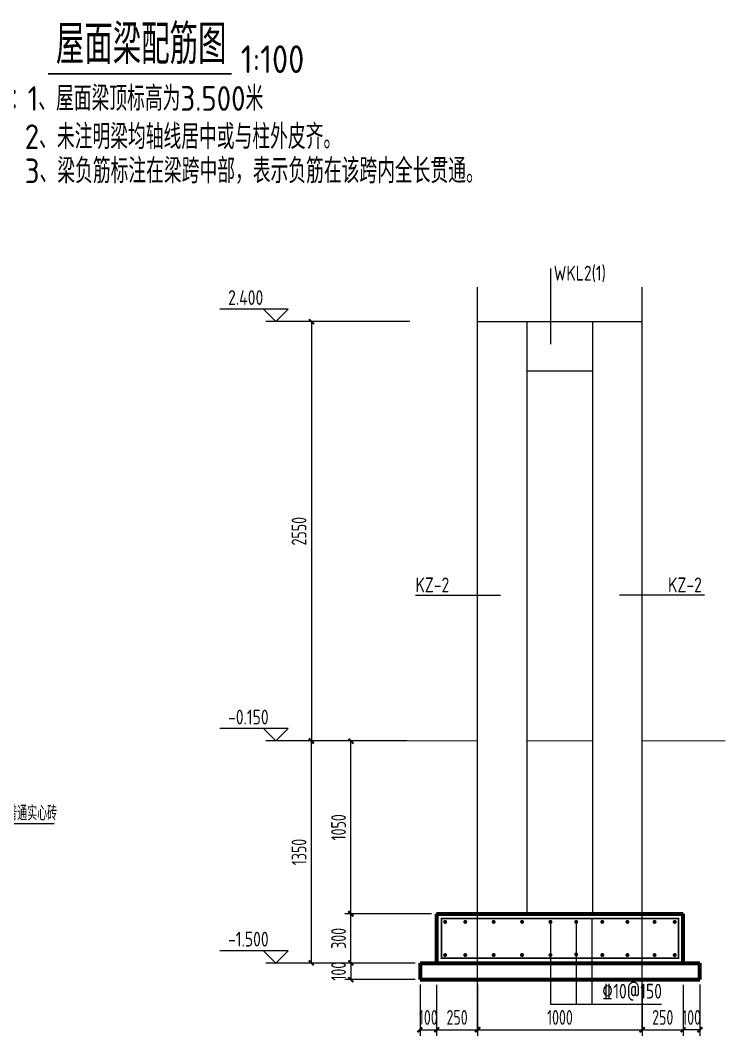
# Model space of a CAD drawing. Extents: x -14785 to 4269, y -25586 to -12228.
# Drawn here: x -13127.6 to -12984.7, y -25424.9 to -25219.2 of the extents above; entities that cross this region are included whole.
import ezdxf

# ---------------------------------------------------------------- set-up
doc = ezdxf.new("R2010")
doc.units = 0
doc.header["$LTSCALE"] = 2000
doc.header["$MEASUREMENT"] = 0
doc.linetypes.add('CENTER2', pattern=[28.575, 19.05, -3.175, 3.175, -3.175])
doc.linetypes.add('DOTE', pattern=[2.42, 2, -0.2, 0.02, -0.2])
doc.layers.get('0').update_dxf_attribs({"linetype": 'CONTINUOUS'})
doc.layers.get('DEFPOINTS').update_dxf_attribs({"linetype": 'CONTINUOUS'})
doc.layers.add('1', color=4, linetype='CONTINUOUS', lineweight=70)
doc.layers.add('_§×ù    U+00e U+0065', color=1, linetype='CONTINUOUS', lineweight=0)
for name, color, linetype in [('dim', 7, 'CONTINUOUS'), ('DOTE', 1, 'DOTE'), ('TEXT', 7, 'CONTINUOUS'), ('WALL', 2, 'CONTINUOUS'), ('尺寸', 7, 'CONTINUOUS'), ('文字', 11, 'CONTINUOUS'), ('标高', 7, 'CONTINUOUS'), ('梁集中标注', 2, 'CONTINUOUS'), ('水平标注', 2, 'CONTINUOUS'), ('电气', 3, 'CONTINUOUS'), ('钢筋线', 1, 'CONTINUOUS')]:
    doc.layers.add(name, color=color, linetype=linetype)
doc.styles.add('GBHZ', font='gbenor.shx', dxfattribs={"width": 0.8, "bigfont": 'gbcbig.shx'})
doc.dimstyles.new('Y30', dxfattribs={"dimscale": 0, "dimtxt": 3, "dimasz": 0.01, "dimexe": 1.2, "dimexo": 1, "dimgap": 1, "dimtad": 1, "dimdec": 0, "dimlfac": 30, "dimzin": 0, "dimdsep": 46, "dimtxsty": 'GBHZ', "dimblk1": 'DX', "dimblk2": 'DX', "dimsah": 1, "dimcen": 0.09, "dimdle": 1, "dimadec": 0, "dimazin": 0, "dimtfac": 1, "dimtdec": 0, "dimtix": 1, "dimtmove": 2, "dimatfit": 3, "dimldrblk": 'DX', "dimfxl": 0, "dimtolj": 1, "dimtzin": 0, "dimarcsym": 0})

# ---------------------------------------------------------------- blocks, each defined once
blk = doc.blocks.new('DX')
at = {"color": 0, "linetype": 'ByBlock', "const_width": 40}
blk.add_lwpolyline([(-54, -51), (46, 49)], dxfattribs=at)
blk = doc.blocks.new('*D202')
at = {"layer": 'DEFPOINTS', "color": 0, "transparency": 16777216}
for p in [(-13060.67, -25400.21), (-13043.32, -25400.21), (-13046.65, -25410.21)]:
    blk.add_point(p, dxfattribs=at)
at = {"layer": 'dim', "color": 0, "lineweight": -2, "transparency": 16777216}
for p, q in [((-13044.32, -25400.21), (-13061.87, -25400.21)), ((-13060.67, -25410.2), (-13060.67, -25400.22)), ((-13047.65, -25410.21), (-13061.87, -25410.21))]:
    blk.add_line(p, q, dxfattribs=at)
at = {"layer": 'dim', "color": 0, "lineweight": -2, "transparency": 16777216, "xscale": 0.01, "yscale": 0.01, "zscale": 0.01}
for p, rotation in [((-13060.67, -25400.21), 90), ((-13060.67, -25410.21), 270)]:
    blk.add_blockref('DX', p, dxfattribs=dict(at, rotation=rotation))
at = {"layer": 'dim', "color": 0, "transparency": 16777216, "insert": (-13063.17, -25405.21), "char_height": 3, "attachment_point": 5, "rotation": 90, "style": 'GBHZ'}
blk.add_mtext('\\A1;300', dxfattribs=at)
blk = doc.blocks.new('*D203')
at = {"layer": 'DEFPOINTS', "color": 0, "transparency": 16777216}
for p in [(-13060.67, -25365.21), (-13048.32, -25365.21), (-13043.32, -25400.21)]:
    blk.add_point(p, dxfattribs=at)
at = {"layer": 'dim', "color": 0, "lineweight": -2, "transparency": 16777216}
for p, q in [((-13049.32, -25365.21), (-13061.87, -25365.21)), ((-13060.67, -25400.2), (-13060.67, -25365.22)), ((-13044.32, -25400.21), (-13061.87, -25400.21))]:
    blk.add_line(p, q, dxfattribs=at)
at = {"layer": 'dim', "color": 0, "lineweight": -2, "transparency": 16777216, "xscale": 0.01, "yscale": 0.01, "zscale": 0.01}
for p, rotation in [((-13060.67, -25365.21), 90), ((-13060.67, -25400.21), 270)]:
    blk.add_blockref('DX', p, dxfattribs=dict(at, rotation=rotation))
at = {"layer": 'dim', "color": 0, "transparency": 16777216, "insert": (-13063.17, -25382.71), "char_height": 3, "attachment_point": 5, "rotation": 90, "style": 'GBHZ'}
blk.add_mtext('\\A1;1050', dxfattribs=at)
blk = doc.blocks.new('*D204')
at = {"layer": 'DEFPOINTS', "color": 0, "transparency": 16777216}
for p in [(-13068.67, -25365.21), (-13049.32, -25365.21), (-13046.65, -25410.21)]:
    blk.add_point(p, dxfattribs=at)
at = {"layer": 'dim', "color": 0, "lineweight": -2, "transparency": 16777216}
for p, q in [((-13050.32, -25365.21), (-13069.87, -25365.21)), ((-13068.67, -25410.2), (-13068.67, -25365.22)), ((-13047.65, -25410.21), (-13069.87, -25410.21))]:
    blk.add_line(p, q, dxfattribs=at)
at = {"layer": 'dim', "color": 0, "lineweight": -2, "transparency": 16777216, "xscale": 0.01, "yscale": 0.01, "zscale": 0.01}
for p, rotation in [((-13068.67, -25365.21), 90), ((-13068.67, -25410.21), 270)]:
    blk.add_blockref('DX', p, dxfattribs=dict(at, rotation=rotation))
at = {"layer": 'dim', "color": 0, "transparency": 16777216, "insert": (-13071.17, -25387.71), "char_height": 3, "attachment_point": 5, "rotation": 90, "style": 'GBHZ'}
blk.add_mtext('\\A1;1350', dxfattribs=at)
blk = doc.blocks.new('*D205')
at = {"layer": 'DEFPOINTS', "color": 0, "transparency": 16777216}
for p in [(-13047.72, -25280.21), (-13068.67, -25365.21), (-13049.32, -25365.21)]:
    blk.add_point(p, dxfattribs=at)
at = {"layer": 'dim', "color": 0, "lineweight": -2, "transparency": 16777216}
for p, q in [((-13048.72, -25280.21), (-13069.87, -25280.21)), ((-13068.67, -25280.22), (-13068.67, -25365.2)), ((-13050.32, -25365.21), (-13069.87, -25365.21))]:
    blk.add_line(p, q, dxfattribs=at)
at = {"layer": 'dim', "color": 0, "lineweight": -2, "transparency": 16777216, "xscale": 0.01, "yscale": 0.01, "zscale": 0.01}
for p, rotation in [((-13068.67, -25280.21), 90), ((-13068.67, -25365.21), 270)]:
    blk.add_blockref('DX', p, dxfattribs=dict(at, rotation=rotation))
at = {"layer": 'dim', "color": 0, "transparency": 16777216, "insert": (-13071.17, -25322.71), "char_height": 3, "attachment_point": 5, "rotation": 90, "style": 'GBHZ'}
blk.add_mtext('\\A1;2550', dxfattribs=at)
blk = doc.blocks.new('*D206')
at = {"layer": 'DEFPOINTS', "color": 0, "transparency": 16777216}
for p in [(-13043.32, -25413.62), (-13034.99, -25413.62), (-13034.99, -25423.73)]:
    blk.add_point(p, dxfattribs=at)
at = {"layer": 'dim', "color": 0, "lineweight": -2, "transparency": 16777216}
for p, q in [((-13043.32, -25414.62), (-13043.32, -25424.93)), ((-13034.99, -25414.62), (-13034.99, -25424.93)), ((-13043.31, -25423.73), (-13035, -25423.73))]:
    blk.add_line(p, q, dxfattribs=at)
at = {"layer": 'dim', "color": 0, "lineweight": -2, "transparency": 16777216, "xscale": 0.01, "yscale": 0.01, "zscale": 0.01, "rotation": 180}
blk.add_blockref('DX', (-13043.32, -25423.73), dxfattribs=at)
at = {"layer": 'dim', "color": 0, "lineweight": -2, "transparency": 16777216, "xscale": 0.01, "yscale": 0.01, "zscale": 0.01}
blk.add_blockref('DX', (-13034.99, -25423.73), dxfattribs=at)
at = {"layer": 'dim', "color": 0, "transparency": 16777216, "insert": (-13039.15, -25421.23), "char_height": 3, "attachment_point": 5, "style": 'GBHZ'}
blk.add_mtext('\\A1;250', dxfattribs=at)
blk = doc.blocks.new('*D207')
at = {"layer": 'DEFPOINTS', "color": 0, "transparency": 16777216}
for p in [(-13034.99, -25413.62), (-13001.65, -25413.62), (-13001.65, -25423.73)]:
    blk.add_point(p, dxfattribs=at)
at = {"layer": 'dim', "color": 0, "lineweight": -2, "transparency": 16777216}
for p, q in [((-13034.99, -25414.62), (-13034.99, -25424.93)), ((-13001.65, -25414.62), (-13001.65, -25424.93)), ((-13034.98, -25423.73), (-13001.66, -25423.73))]:
    blk.add_line(p, q, dxfattribs=at)
at = {"layer": 'dim', "color": 0, "lineweight": -2, "transparency": 16777216, "xscale": 0.01, "yscale": 0.01, "zscale": 0.01, "rotation": 180}
blk.add_blockref('DX', (-13034.99, -25423.73), dxfattribs=at)
at = {"layer": 'dim', "color": 0, "lineweight": -2, "transparency": 16777216, "xscale": 0.01, "yscale": 0.01, "zscale": 0.01}
blk.add_blockref('DX', (-13001.65, -25423.73), dxfattribs=at)
at = {"layer": 'dim', "color": 0, "transparency": 16777216, "insert": (-13018.32, -25421.23), "char_height": 3, "attachment_point": 5, "style": 'GBHZ'}
blk.add_mtext('\\A1;1000', dxfattribs=at)
blk = doc.blocks.new('*D208')
at = {"layer": 'DEFPOINTS', "color": 0, "transparency": 16777216}
for p in [(-13001.65, -25413.62), (-12993.32, -25413.62), (-12993.32, -25423.73)]:
    blk.add_point(p, dxfattribs=at)
at = {"layer": 'dim', "color": 0, "lineweight": -2, "transparency": 16777216}
for p, q in [((-13001.65, -25414.62), (-13001.65, -25424.93)), ((-12993.32, -25414.62), (-12993.32, -25424.93)), ((-13001.64, -25423.73), (-12993.33, -25423.73))]:
    blk.add_line(p, q, dxfattribs=at)
at = {"layer": 'dim', "color": 0, "lineweight": -2, "transparency": 16777216, "xscale": 0.01, "yscale": 0.01, "zscale": 0.01, "rotation": 180}
blk.add_blockref('DX', (-13001.65, -25423.73), dxfattribs=at)
at = {"layer": 'dim', "color": 0, "lineweight": -2, "transparency": 16777216, "xscale": 0.01, "yscale": 0.01, "zscale": 0.01}
blk.add_blockref('DX', (-12993.32, -25423.73), dxfattribs=at)
at = {"layer": 'dim', "color": 0, "transparency": 16777216, "insert": (-12997.49, -25421.23), "char_height": 3, "attachment_point": 5, "style": 'GBHZ'}
blk.add_mtext('\\A1;250', dxfattribs=at)
blk = doc.blocks.new('*D209')
at = {"layer": 'DEFPOINTS', "color": 0, "transparency": 16777216}
for p in [(-13046.65, -25410.21), (-13060.67, -25413.54), (-13046.65, -25413.54)]:
    blk.add_point(p, dxfattribs=at)
at = {"layer": 'dim', "color": 0, "lineweight": -2, "transparency": 16777216}
for p, q in [((-13047.65, -25410.21), (-13061.87, -25410.21)), ((-13060.67, -25410.2), (-13060.67, -25410.19)), ((-13060.67, -25410.21), (-13060.67, -25413.54)), ((-13047.65, -25413.54), (-13061.87, -25413.54)), ((-13060.67, -25413.55), (-13060.67, -25413.56))]:
    blk.add_line(p, q, dxfattribs=at)
at = {"layer": 'dim', "color": 0, "lineweight": -2, "transparency": 16777216, "xscale": 0.01, "yscale": 0.01, "zscale": 0.01}
for p, rotation in [((-13060.67, -25410.21), 270), ((-13060.67, -25413.54), 90)]:
    blk.add_blockref('DX', p, dxfattribs=dict(at, rotation=rotation))
at = {"layer": 'dim', "color": 0, "transparency": 16777216, "insert": (-13063.17, -25411.87), "char_height": 3, "attachment_point": 5, "rotation": 90, "style": 'GBHZ'}
blk.add_mtext('\\A1;100', dxfattribs=at)
blk = doc.blocks.new('*D210')
at = {"layer": 'DEFPOINTS', "color": 0, "transparency": 16777216}
for p in [(-13046.65, -25413.54), (-13043.32, -25414.62), (-13043.32, -25423.73)]:
    blk.add_point(p, dxfattribs=at)
at = {"layer": 'dim', "color": 0, "lineweight": -2, "transparency": 16777216}
for p, q in [((-13046.65, -25414.54), (-13046.65, -25424.93)), ((-13043.32, -25415.62), (-13043.32, -25424.93)), ((-13046.66, -25423.73), (-13046.67, -25423.73)), ((-13046.65, -25423.73), (-13043.32, -25423.73)), ((-13043.31, -25423.73), (-13043.3, -25423.73))]:
    blk.add_line(p, q, dxfattribs=at)
at = {"layer": 'dim', "color": 0, "lineweight": -2, "transparency": 16777216, "xscale": 0.01, "yscale": 0.01, "zscale": 0.01}
blk.add_blockref('DX', (-13046.65, -25423.73), dxfattribs=at)
at = {"layer": 'dim', "color": 0, "lineweight": -2, "transparency": 16777216, "xscale": 0.01, "yscale": 0.01, "zscale": 0.01, "rotation": 180}
blk.add_blockref('DX', (-13043.32, -25423.73), dxfattribs=at)
at = {"layer": 'dim', "color": 0, "transparency": 16777216, "insert": (-13044.99, -25421.23), "char_height": 3, "attachment_point": 5, "style": 'GBHZ'}
blk.add_mtext('\\A1;100', dxfattribs=at)
blk = doc.blocks.new('*D211')
at = {"layer": 'DEFPOINTS', "color": 0, "transparency": 16777216}
for p in [(-12989.99, -25413.54), (-12993.32, -25414.62), (-12993.32, -25423.73)]:
    blk.add_point(p, dxfattribs=at)
at = {"layer": 'dim', "color": 0, "lineweight": -2, "transparency": 16777216}
for p, q in [((-12993.32, -25415.62), (-12993.32, -25424.93)), ((-12989.99, -25414.54), (-12989.99, -25424.93)), ((-12993.33, -25423.73), (-12993.34, -25423.73)), ((-12989.99, -25423.73), (-12993.32, -25423.73)), ((-12989.98, -25423.73), (-12989.97, -25423.73))]:
    blk.add_line(p, q, dxfattribs=at)
at = {"layer": 'dim', "color": 0, "lineweight": -2, "transparency": 16777216, "xscale": 0.01, "yscale": 0.01, "zscale": 0.01}
blk.add_blockref('DX', (-12993.32, -25423.73), dxfattribs=at)
at = {"layer": 'dim', "color": 0, "lineweight": -2, "transparency": 16777216, "xscale": 0.01, "yscale": 0.01, "zscale": 0.01, "rotation": 180}
blk.add_blockref('DX', (-12989.99, -25423.73), dxfattribs=at)
at = {"layer": 'dim', "color": 0, "transparency": 16777216, "insert": (-12991.65, -25421.23), "char_height": 3, "attachment_point": 5, "style": 'GBHZ'}
blk.add_mtext('\\A1;100', dxfattribs=at)

msp = doc.modelspace()

# ---------------------------------------------------------------- linework, layer by layer
at = {"layer": '1'}
for p, q in [((-13043.321, -25400.207), (-13043.321, -25410.207)), ((-13043.321, -25400.207), (-12993.321, -25400.207)), ((-13008.321, -25400.207), (-12994.988, -25400.207)), ((-12993.321, -25410.207), (-12993.321, -25400.207)), ((-12993.321, -25410.207), (-12993.321, -25400.207)), ((-13046.654, -25410.207), (-12989.988, -25410.207)), ((-13046.654, -25410.207), (-13046.654, -25413.541)), ((-12989.988, -25413.541), (-12989.988, -25410.207)), ((-13046.654, -25413.541), (-12989.988, -25413.541))]:
    msp.add_line(p, q, dxfattribs=at)
at = {"layer": '1', "const_width": 0.2}
for points in [[(-13034.988, -25365.207), (-13063.486, -25365.207)], [(-13011.654, -25365.207), (-13024.988, -25365.207)], [(-12984.837, -25365.207), (-13001.654, -25365.207)]]:
    msp.add_lwpolyline(points, dxfattribs=at)
at = {"layer": '_§×ù    U+00e U+0065', "const_width": 0.333, "flags": 128}
msp.add_lwpolyline([(-13042.321, -25409.207), (-12994.321, -25409.207), (-12994.321, -25401.207), (-13042.321, -25401.207)], close=True, dxfattribs=at)
at = {"layer": 'DOTE', "linetype": 'CENTER2', "ltscale": 0.001}
for p, q in [((-13034.988, -25423.58), (-13034.988, -25273.28)), ((-13001.654, -25423.58), (-13001.654, -25273.28))]:
    msp.add_line(p, q, dxfattribs=at)
at = {"layer": 'WALL', "color": 2}
for p, q in [((-13034.988, -25400.207), (-13034.988, -25280.207)), ((-13034.988, -25280.207), (-13001.654, -25280.207)), ((-13024.988, -25400.207), (-13024.988, -25280.207)), ((-13011.654, -25400.207), (-13011.654, -25280.207)), ((-13001.654, -25400.207), (-13001.654, -25280.207)), ((-13024.988, -25290.207), (-13011.654, -25290.207))]:
    msp.add_line(p, q, dxfattribs=at)
at = {"layer": '尺寸'}
for p, q in [((-13011.886, -25401.207), (-13011.886, -25418.563)), ((-13020.243, -25401.674), (-13020.243, -25418.563)), ((-13015.021, -25401.674), (-13015.021, -25418.563)), ((-13020.243, -25418.563), (-12997.734, -25418.563))]:
    msp.add_line(p, q, dxfattribs=at)
at = {"layer": '文字', "color": 6, "const_width": 0.32}
msp.add_lwpolyline([(-13122.034, -25230.007), (-13084.818, -25230.007)], dxfattribs=at)
at = {"layer": '标高'}
for p, q in [((-13069.865, -25280.207), (-13077.865, -25280.207)), ((-13069.865, -25365.207), (-13077.865, -25365.207)), ((-13069.865, -25410.207), (-13077.865, -25410.207))]:
    msp.add_line(p, q, dxfattribs=at)
for points in [[(-13078.365, -25277.707), (-13075.865, -25280.207), (-13073.365, -25277.707), (-13087.233, -25277.707)], [(-13078.365, -25362.707), (-13075.865, -25365.207), (-13073.365, -25362.707), (-13087.233, -25362.707)], [(-13078.365, -25407.707), (-13075.865, -25410.207), (-13073.365, -25407.707), (-13087.233, -25407.707)]]:
    msp.add_lwpolyline(points, dxfattribs=at)
at = {"layer": '梁集中标注'}
msp.add_line((-13020.191, -25284.807), (-13020.191, -25269.494), dxfattribs=at)
at = {"layer": '电气'}
for p, q in [((-13047.603, -25335.683), (-13030.369, -25335.683)), ((-12989.039, -25335.683), (-13006.273, -25335.683)), ((-13149.339, -25381.925), (-13120.754, -25381.925))]:
    msp.add_line(p, q, dxfattribs=at)
at = {"layer": '钢筋线', "const_width": 0.4}
for points in [[(-13041.373, -25401.874, -1), (-13041.773, -25401.874, -1), (-13041.373, -25401.874)], [(-13037.293, -25401.874, -1), (-13037.693, -25401.874, -1), (-13037.293, -25401.874)], [(-13031.541, -25401.874, -1), (-13031.941, -25401.874, -1), (-13031.541, -25401.874)], [(-13025.789, -25401.874, -1), (-13026.189, -25401.874, -1), (-13025.789, -25401.874)], [(-13020.037, -25401.874, -1), (-13020.437, -25401.874, -1), (-13020.037, -25401.874)], [(-13014.821, -25401.874, -1), (-13015.221, -25401.874, -1), (-13014.821, -25401.874)], [(-13009.938, -25401.874, 1), (-13009.538, -25401.874, 1), (-13009.938, -25401.874)], [(-13004.853, -25401.874, 1), (-13004.453, -25401.874, 1), (-13004.853, -25401.874)], [(-12999.349, -25401.874, 1), (-12998.949, -25401.874, 1), (-12999.349, -25401.874)], [(-12995.269, -25401.874, 1), (-12994.869, -25401.874, 1), (-12995.269, -25401.874)], [(-13041.379, -25408.592, -1), (-13041.779, -25408.592, -1), (-13041.379, -25408.592)], [(-13037.299, -25408.592, -1), (-13037.699, -25408.592, -1), (-13037.299, -25408.592)], [(-13031.547, -25408.592, -1), (-13031.947, -25408.592, -1), (-13031.547, -25408.592)], [(-13025.795, -25408.592, -1), (-13026.195, -25408.592, -1), (-13025.795, -25408.592)], [(-13020.043, -25408.592, -1), (-13020.443, -25408.592, -1), (-13020.043, -25408.592)], [(-13014.821, -25408.476, -1), (-13015.221, -25408.476, -1), (-13014.821, -25408.476)], [(-13009.932, -25408.592, 1), (-13009.532, -25408.592, 1), (-13009.932, -25408.592)], [(-13004.847, -25408.592, 1), (-13004.447, -25408.592, 1), (-13004.847, -25408.592)], [(-12999.343, -25408.592, 1), (-12998.943, -25408.592, 1), (-12999.343, -25408.592)], [(-12995.263, -25408.592, 1), (-12994.863, -25408.592, 1), (-12995.263, -25408.592)]]:
    msp.add_lwpolyline(points, format="xyb", dxfattribs=at)

# ---------------------------------------------------------------- texts
at = {"layer": 'TEXT', "style": 'GBHZ', "width": 0.9}
for s, p in [('KZ-2', (-13047.583, -25335.082)), ('KZ-2', (-12996.415, -25335.082)), ('MU15烧结页岩普通实心砖', (-13145.451, -25381.325))]:
    msp.add_text(s, height=3, dxfattribs=at).set_placement(p)
at = {"layer": '文字', "color": 6, "style": 'GBHZ'}
for s, height, p in [('屋面梁配筋图', 8, (-13120.426, -25228.056)), ('1:100', 5.6, (-13082.973, -25229.864)), ('说明：1、屋面梁顶标高为3.500米', 5, (-13136.937, -25237.525)), ('2、未注明梁均轴线居中或与柱外皮齐。', 5, (-13126.739, -25245.273)), ('3、梁负筋标注在梁跨中部，表示负筋在该跨内全长贯通。', 5, (-13126.739, -25252.194))]:
    msp.add_text(s, height=height, dxfattribs=at).set_placement(p)
at = {"layer": '标高', "style": 'GBHZ', "width": 0.9}
for s, p in [('2.400', (-13085.547, -25276.867)), ('-0.150', (-13085.547, -25361.867)), ('-1.500', (-13085.547, -25406.867))]:
    msp.add_text(s, height=3, dxfattribs=at).set_placement(p)
at = {"layer": '梁集中标注', "style": 'GBHZ', "width": 0.9}
msp.add_text('WKL2(1)', height=3, dxfattribs=at).set_placement((-13019.578, -25271.919))
at = {"layer": '水平标注', "style": 'GBHZ', "width": 0.9}
msp.add_text('%%13210@150', height=3, dxfattribs=at).set_placement((-13009.82, -25417.41))

# ---------------------------------------------------------------- dimensions: what is measured, and where the dimension line sits
at = {"layer": 'dim'}
for base, p1, p2, angle, picture, middle in [((-13068.665, -25365.207), (-13047.721, -25280.207), (-13049.321, -25365.207), 270, '*D205', (-13071.165, -25322.707)), ((-13068.665, -25365.207), (-13046.654, -25410.207), (-13049.321, -25365.207), 90, '*D204', (-13071.165, -25387.707)), ((-13060.665, -25365.207), (-13043.321, -25400.207), (-13048.321, -25365.207), 90, '*D203', (-13063.165, -25382.707)), ((-13060.665, -25400.207), (-13046.654, -25410.207), (-13043.321, -25400.207), 90, '*D202', (-13063.165, -25405.207)), ((-13060.665, -25413.541), (-13046.654, -25410.207), (-13046.654, -25413.541), 90, '*D209', (-13063.165, -25411.874)), ((-12993.321, -25423.731), (-12989.988, -25413.541), (-12993.321, -25414.617), 180, '*D211', (-12991.654, -25421.231))]:
    dim = msp.add_linear_dim(base=base, p1=p1, p2=p2, angle=angle, dimstyle='Y30', override={"dimscale": 1}, dxfattribs=at)
    dim.commit()
    dim.dimension.update_dxf_attribs({"geometry": picture, "text_midpoint": middle})
for base, p1, p2, picture, middle in [((-13043.321, -25423.731), (-13046.654, -25413.541), (-13043.321, -25414.617), '*D210', (-13044.988, -25421.231)), ((-13034.988, -25423.731), (-13043.321, -25413.617), (-13034.988, -25413.617), '*D206', (-13039.154, -25421.231)), ((-13001.654, -25423.731), (-13034.988, -25413.617), (-13001.654, -25413.617), '*D207', (-13018.321, -25421.231)), ((-12993.321, -25423.731), (-13001.654, -25413.617), (-12993.321, -25413.617), '*D208', (-12997.488, -25421.231))]:
    dim = msp.add_linear_dim(base=base, p1=p1, p2=p2, dimstyle='Y30', override={"dimscale": 1}, dxfattribs=at)
    dim.commit()
    dim.dimension.update_dxf_attribs({"geometry": picture, "text_midpoint": middle})

doc.saveas('drawing.dxf')
